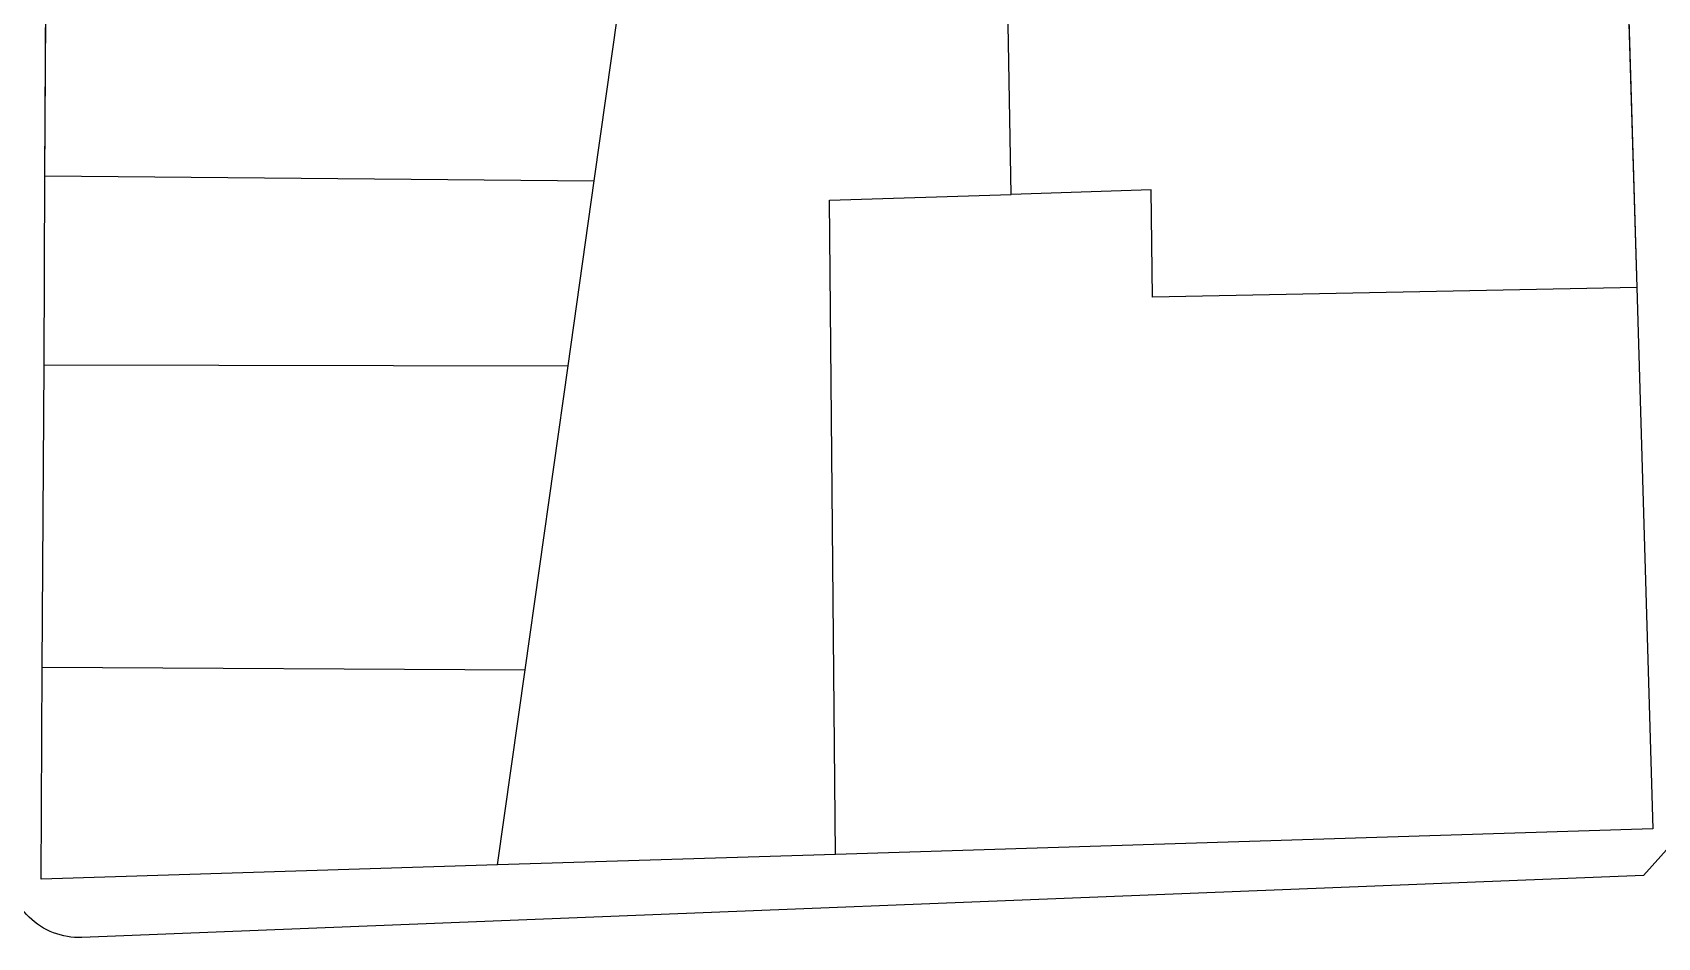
# Model space of a CAD drawing. Header units: metres. Extents: x 668617 to 675126, y 2286318 to 2293677.
# Drawn here: x 669514.3 to 669604.7, y 2287119.2 to 2287169.5 of the extents above; entities that cross this region are included whole.
import ezdxf

# ---------------------------------------------------------------- set-up
doc = ezdxf.new("R2010")
doc.units = ezdxf.units.M
doc.header["$MEASUREMENT"] = 0
for name, color, linetype in [('DMTG-PB-BANQUETAS', 251, 'Continuous'), ('DMTG-PB-LOTIFICACION', 253, 'Continuous'), ('DMTG-PB-MANZANAS', 251, 'Continuous')]:
    doc.layers.add(name, color=color, linetype=linetype)

msp = doc.modelspace()

# ---------------------------------------------------------------- linework, layer by layer
at = {"layer": 'DMTG-PB-BANQUETAS'}
msp.add_lwpolyline([(669605.03273, 2287210.00702), (669606.81687, 2287125.8234), (669603.92403, 2287122.60467), (669517.06457, 2287119.15572, -0.42891891), (669512.90608, 2287123.1936), (669512.90313, 2287122.90646), (669512.90838, 2287123.41757), (669513.77403, 2287207.79814, -0.40395545), (669517.67427, 2287211.75587), (669559.29839, 2287212.79216), (669600.92522, 2287213.92079, -0.41594743)], format="xyb", close=True, dxfattribs=at)
at = {"layer": 'DMTG-PB-LOTIFICACION'}
for p, q in [((669602.86034, 2287178.53856), (669603.54898, 2287155.29127)), ((669515.00186, 2287161.49564), (669515.07179, 2287173.29605)), ((669568.75672, 2287160.4637), (669568.56213, 2287170.97297)), ((669545.56332, 2287161.21531), (669546.8739, 2287170.51095)), ((669514.95641, 2287150.99536), (669515.00186, 2287161.49564)), ((669515.00186, 2287161.49564), (669545.56332, 2287161.21531)), ((669544.10691, 2287150.93903), (669545.56332, 2287161.21531)), ((669576.54572, 2287160.71675), (669568.75672, 2287160.4637)), ((669576.611, 2287154.75697), (669576.54572, 2287160.71675)), ((669558.648, 2287160.14081), (669568.75672, 2287160.4637)), ((669558.97231, 2287123.77186), (669558.648, 2287160.14081)), ((669603.54898, 2287155.29127), (669576.611, 2287154.75697)), ((669603.54898, 2287155.29127), (669604.44668, 2287125.19481)), ((669514.85773, 2287134.18479), (669514.95641, 2287150.99536)), ((669514.95641, 2287150.99536), (669544.10691, 2287150.93903)), ((669541.71863, 2287134.02875), (669544.10691, 2287150.93903)), ((669514.78775, 2287122.39438), (669514.85773, 2287134.18479)), ((669514.85773, 2287134.18479), (669541.71863, 2287134.02875)), ((669540.1846, 2287123.19214), (669541.71863, 2287134.02875)), ((669604.44668, 2287125.19481), (669558.97231, 2287123.77186))]:
    msp.add_line(p, q, dxfattribs=at)
at = {"layer": 'DMTG-PB-MANZANAS'}
msp.add_lwpolyline([(669601.6531, 2287210.96566), (669602.86034, 2287178.53856), (669603.54898, 2287155.29127), (669604.44668, 2287125.19481), (669558.97231, 2287123.77186), (669540.1846, 2287123.19214), (669514.78775, 2287122.39438), (669514.85773, 2287134.18479), (669514.95641, 2287150.99536), (669515.00186, 2287161.49564), (669515.07179, 2287173.29605), (669515.1292, 2287183.33638), (669515.25368, 2287208.20713), (669528.40292, 2287208.41292), (669540.90116, 2287208.85595), (669552.78952, 2287209.2664), (669567.33752, 2287209.76812), (669581.62557, 2287210.25875)], close=True, dxfattribs=at)

doc.saveas('drawing.dxf')
